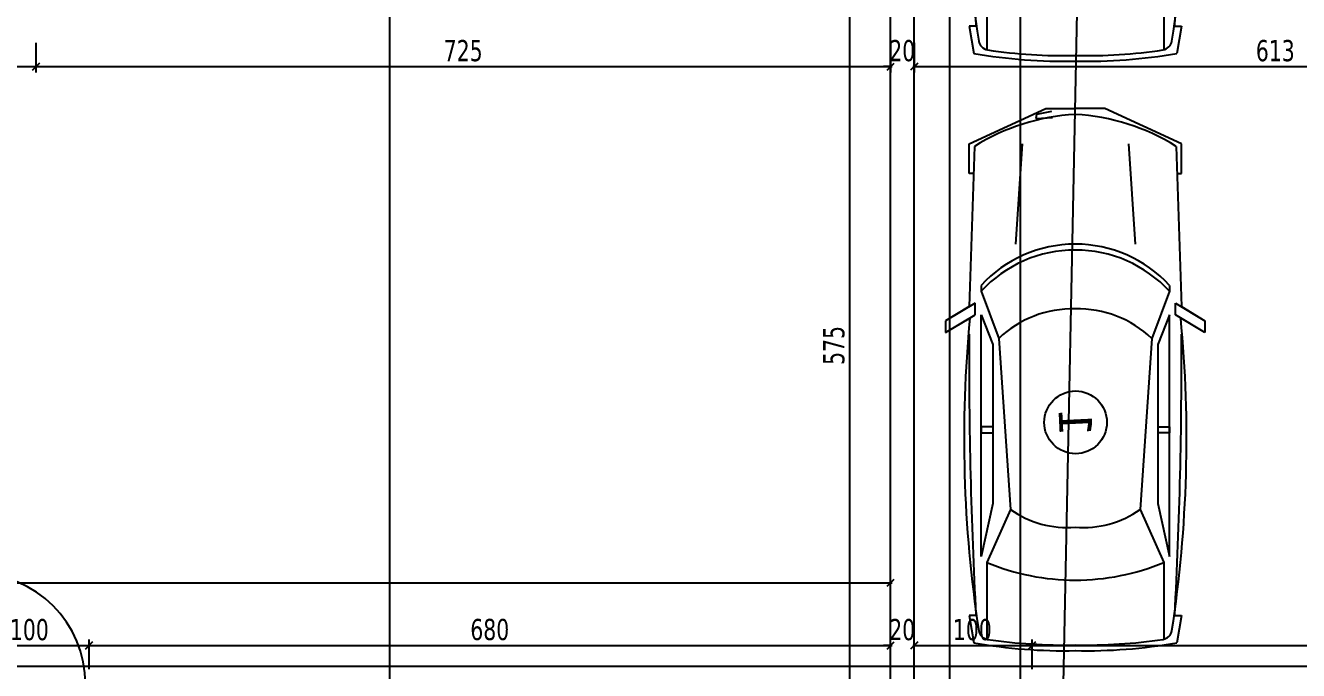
# Model space of a CAD drawing. Header units: millimetres. Extents: x 43168.9 to 43194.6, y -25545.1 to -25543.4.
# Drawn here: x 43170.8491 to 43171.0651, y -25544.4626 to -25544.3532 of the extents above; entities that cross this region are included whole.
import ezdxf
from ezdxf.enums import TextEntityAlignment as Align

# ---------------------------------------------------------------- set-up
doc = ezdxf.new("R2010")
doc.units = ezdxf.units.MM
doc.header["$LTSCALE"] = 200
doc.linetypes.add('DASHDOT', pattern=[1, 0.5, -0.25, 0, -0.25])
doc.linetypes.add('DASHDOT2', pattern=[0.5, 0.25, -0.125, 0, -0.125])
for name, color, linetype in [('aks_sgh', 5, 'DASHDOT2'), ('dograma_sgh', 43, 'Continuous'), ('duv_sgh', 4, 'Continuous'), ('olcuic_sgh', 183, 'Continuous'), ('yapi-yaklasma_sgh', 41, 'DASHDOT')]:
    doc.layers.add(name, color=color, linetype=linetype)
doc.styles.add('dim', font='VERDANA.TTF', dxfattribs={"width": 0.7})
doc.styles.add('text1', font='VERDANA.TTF')

msp = doc.modelspace()

# ---------------------------------------------------------------- linework, layer by layer
at = {"color": 0}
for p, q in [((43171.01222199042, -25544.34427303746), (43171.01222199042, -25544.35729739841)), ((43171.04222249758, -25544.34427303746), (43171.04222249758, -25544.35729739841)), ((43171.0092219397, -25544.3532731896), (43171.00999571077, -25544.35791581601)), ((43171.01022195661, -25544.3532731896), (43171.0092219397, -25544.3532731896)), ((43171.0103637094, -25544.3532731896), (43171.0092219397, -25544.3532731896)), ((43171.04408077861, -25544.3532731896), (43171.04522254829, -25544.3532731896)), ((43171.04422253139, -25544.3532731896), (43171.04522254829, -25544.3532731896)), ((43171.04522254829, -25544.3532731896), (43171.04444877723, -25544.35791581601)), ((43171.00921139561, -25544.37327183719), (43171.02222215947, -25544.36727173576)), ((43171.00921139561, -25544.37327183719), (43171.02222215947, -25544.36727173576)), ((43171.0205855235, -25544.36895073312), (43171.02069314038, -25544.36820001053)), ((43171.0205855235, -25544.36895073312), (43171.02333038439, -25544.36879612337)), ((43171.02069314038, -25544.36820001053), (43171.02325800945, -25544.36769082478)), ((43171.02222215947, -25544.36727173576), (43171.027222244, -25544.36727173576)), ((43171.02222215947, -25544.36727173576), (43171.027222244, -25544.36727173576)), ((43171.03222232853, -25544.36727173576), (43171.027222244, -25544.36727173576)), ((43171.03222232853, -25544.36727173576), (43171.027222244, -25544.36727173576)), ((43171.04523309239, -25544.37327183719), (43171.03222232853, -25544.36727173576)), ((43171.04523309239, -25544.37327183719), (43171.03222232853, -25544.36727173576)), ((43171.00921139561, -25544.37827192172), (43171.00921139561, -25544.37327183719)), ((43171.00921139561, -25544.37827192172), (43171.00921139561, -25544.37327183719)), ((43171.01012498698, -25544.37368907436), (43171.0092219397, -25544.40087230377)), ((43171.01822209185, -25544.37327183719), (43171.01706581192, -25544.39027212458)), ((43171.03622239615, -25544.37327183719), (43171.03737867608, -25544.39027212458)), ((43171.04431950102, -25544.37368907436), (43171.04522254829, -25544.40087230377)), ((43171.04523309239, -25544.37827192172), (43171.04523309239, -25544.37327183719)), ((43171.04523309239, -25544.37827192172), (43171.04523309239, -25544.37327183719)), ((43171.0092219397, -25544.37827192172), (43171.00921139561, -25544.37827192172)), ((43171.00997191367, -25544.37829683641), (43171.00921139561, -25544.37827192172)), ((43171.04447257433, -25544.37829683641), (43171.04523309239, -25544.37827192172)), ((43171.04522254829, -25544.37827192172), (43171.04523309239, -25544.37827192172)), ((43171.01122197352, -25544.39727224291), (43171.01122197352, -25544.39827225982)), ((43171.04322251448, -25544.39727224291), (43171.04322251448, -25544.39827225982)), ((43171.01122197352, -25544.39827225982), (43171.01422202423, -25544.40627239506)), ((43171.04322251448, -25544.39827225982), (43171.04022246377, -25544.40627239506)), ((43171.01022195661, -25544.40027229363), (43171.00522187209, -25544.40327234435)), ((43171.0092219397, -25544.40087230377), (43171.00522187209, -25544.40327234435)), ((43171.01022195661, -25544.40227232744), (43171.01022195661, -25544.40027229363)), ((43171.04422253139, -25544.40227232744), (43171.04422253139, -25544.40027229363)), ((43171.04422253139, -25544.40027229363), (43171.04922261591, -25544.40327234435)), ((43171.04522254829, -25544.40087230377), (43171.04922261591, -25544.40327234435)), ((43171.00522187209, -25544.40527237816), (43171.01022195661, -25544.40227232744)), ((43171.00522187209, -25544.40527237816), (43171.0092219397, -25544.40287233758)), ((43171.00522187209, -25544.40327234435), (43171.00522187209, -25544.40527237816)), ((43171.00522187209, -25544.40327234435), (43171.00522187209, -25544.40527237816)), ((43171.01122197352, -25544.44327302056), (43171.01122197352, -25544.40227232744)), ((43171.01122197352, -25544.40227232744), (43171.01322200733, -25544.40727241197)), ((43171.04322251448, -25544.40227232744), (43171.04122248067, -25544.40727241197)), ((43171.04322251448, -25544.44327302056), (43171.04322251448, -25544.40227232744)), ((43171.04922261591, -25544.40527237816), (43171.04422253139, -25544.40227232744)), ((43171.04922261591, -25544.40527237816), (43171.04522254829, -25544.40287233758)), ((43171.04922261591, -25544.40327234435), (43171.04922261591, -25544.40527237816)), ((43171.04922261591, -25544.40327234435), (43171.04922261591, -25544.40527237816)), ((43171.01322200733, -25544.40727241197), (43171.01322200733, -25544.43427286841)), ((43171.01422202423, -25544.40627239506), (43171.01622205805, -25544.43527288531)), ((43171.04022246377, -25544.40627239506), (43171.03822242996, -25544.43527288531)), ((43171.04122248067, -25544.40727241197), (43171.04122248067, -25544.43427286841)), ((43171.01322200733, -25544.42127264864), (43171.01122197352, -25544.42127264864)), ((43171.01122197352, -25544.42127264864), (43171.01122197352, -25544.42227266554)), ((43171.01122197352, -25544.42227266554), (43171.01322200733, -25544.42227266554)), ((43171.04122248067, -25544.42127264864), (43171.04322251448, -25544.42127264864)), ((43171.04322251448, -25544.42227266554), (43171.04122248067, -25544.42227266554)), ((43171.04322251448, -25544.42127264864), (43171.04322251448, -25544.42227266554)), ((43171.01322200733, -25544.43427286841), (43171.01122197352, -25544.44327302056)), ((43171.01622205805, -25544.43527288531), (43171.01222199042, -25544.44427303746)), ((43171.03822242996, -25544.43527288531), (43171.04222249758, -25544.44427303746)), ((43171.04122248067, -25544.43427286841), (43171.04322251448, -25544.44327302056)), ((43171.01222199042, -25544.44427303746), (43171.01222199042, -25544.45729739841)), ((43171.04222249758, -25544.44427303746), (43171.04222249758, -25544.45729739841)), ((43171.0092219397, -25544.45327318961), (43171.00999571077, -25544.45791581601)), ((43171.01022195661, -25544.45327318961), (43171.0092219397, -25544.45327318961)), ((43171.0103637094, -25544.45327318961), (43171.0092219397, -25544.45327318961)), ((43171.04408077861, -25544.45327318961), (43171.04522254829, -25544.45327318961)), ((43171.04422253139, -25544.45327318961), (43171.04522254829, -25544.45327318961)), ((43171.04522254829, -25544.45327318961), (43171.04444877723, -25544.45791581601))]:
    msp.add_line(p, q, dxfattribs=at)
at = {"color": 0, "linetype": 'ByBlock', "lineweight": -2}
for p, q in [((43170.8502790417, -25544.3607515062), (43170.8514790417, -25544.3595515062)), ((43170.8514790417, -25544.3595515062), (43170.8502790417, -25544.3607515062)), ((43170.9952790417, -25544.3607515062), (43170.99647904171, -25544.3595515062)), ((43170.9952790417, -25544.3607515062), (43170.99647904171, -25544.3595515062)), ((43171.00047904171, -25544.3595515062), (43170.9992790417, -25544.3607515062)), ((43171.00047904171, -25544.3595515062), (43170.9992790417, -25544.3607515062)), ((43170.9952790417, -25544.44831086036), (43170.99647904171, -25544.44711086036)), ((43170.8592790417, -25544.45897005237), (43170.8604790417, -25544.45777005237)), ((43170.8604790417, -25544.45777005237), (43170.8592790417, -25544.45897005237)), ((43170.9952790417, -25544.45897005237), (43170.99647904171, -25544.45777005237)), ((43170.9952790417, -25544.45897005237), (43170.99647904171, -25544.45777005237)), ((43171.00047904171, -25544.45777005237), (43170.9992790417, -25544.45897005237)), ((43171.00047904171, -25544.45777005237), (43170.9992790417, -25544.45897005237)), ((43171.01927904171, -25544.45897005237), (43171.0204790417, -25544.45777005237)), ((43171.0204790417, -25544.45777005237), (43171.01927904171, -25544.45897005237))]:
    msp.add_line(p, q, dxfattribs=at)
msp.add_line((43171.0219585495, -25544.42076030562), (43171.0219585495, -25544.42076030562))
at = {"linetype": 'Continuous'}
msp.add_circle((43171.02727248705, -25544.4205064007), 0.005320000000000346, dxfattribs=at)
at = {"color": 0}
for centre, radius, start, end in [((43171.22273517038, -25544.32329622556), 0.2143856953616721, 174.5157722221091, 188.7238197954231), ((43170.83170931762, -25544.32329622556), 0.2143856953616721, 351.2761802045768, 5.484227777890904), ((43171.7997789762, -25544.31050850932), 0.7905727552520726, 179.6386925190084, 183.1008306676707), ((43170.2546655118, -25544.31050850932), 0.7905727552520726, 356.8991693323292, 0.3613074809916), ((43171.01260889668, -25544.35553947249), 0.0018, 188.7238197954231, 261.5115368966201), ((43171.04183559132, -25544.35553947249), 0.0018, 278.48846310338, 351.2761802045768), ((43171.02543463738, -25544.26960207629), 0.08965309296207911, 260.0838130198713, 271.1549237942075), ((43171.02543463738, -25544.26960207629), 0.08868921503438901, 261.5115368966201, 271.1549237942075), ((43171.02900985062, -25544.26960207629), 0.08965309296207911, 268.8450762057925, 279.9161869801287), ((43171.02900985062, -25544.26960207629), 0.08868921503438901, 268.8450762057925, 278.48846310338), ((43171.02922227781, -25544.40427236125), 0.03605612228057108, 93.17982954175338, 121.9821208195799), ((43171.02522221019, -25544.40427236125), 0.03605612228057108, 58.01787918042012, 86.82017045824662), ((43171.027222244, -25544.41205820716), 0.02178608257773878, 90, 137.2587549555883), ((43171.027222244, -25544.41205820716), 0.02178608257773878, 42.74124504441167, 90), ((43171.027222244, -25544.41305822406), 0.02178608257773878, 90, 137.2587549555883), ((43171.027222244, -25544.41305822406), 0.02178608257773878, 42.74124504441167, 90), ((43171.02672223555, -25544.41937261652), 0.0181072108613248, 88.41764539243664, 133.6573759964856), ((43171.02772225245, -25544.41937261652), 0.0181072108613248, 46.34262400351442, 91.58235460756336), ((43171.22273517038, -25544.42329622556), 0.2143856953616721, 174.5157722221091, 188.7238197954231), ((43170.83170931762, -25544.42329622556), 0.2143856953616721, 351.2761802045768, 5.484227777890904), ((43171.7997789762, -25544.41050850932), 0.7905727552520726, 179.6386925190084, 183.1008306676707), ((43170.2546655118, -25544.41050850932), 0.7905727552520726, 356.8991693323292, 0.3613074809916), ((43171.02572221864, -25544.42210599606), 0.01623637964533992, 234.1888356708188, 275.3009265807162), ((43171.02872226936, -25544.42210599606), 0.01623637964533992, 264.6990734192838, 305.8111643291812), ((43171.027222244, -25544.40827242887), 0.03900065930309958, 247.3801356131465, 270), ((43171.027222244, -25544.40827242887), 0.03900065930309958, 270, 292.6198643868535), ((43171.02543463738, -25544.36960207629), 0.08965309296207911, 260.0838130198713, 271.1549237942075), ((43171.01260889668, -25544.45553947249), 0.0018, 188.7238197954231, 261.5115368966201), ((43171.02543463738, -25544.36960207629), 0.08868921503438901, 261.5115368966201, 271.1549237942075), ((43171.02900985062, -25544.36960207629), 0.08965309296207911, 268.8450762057925, 279.9161869801287), ((43171.02900985062, -25544.36960207629), 0.08868921503438901, 268.8450762057925, 278.48846310338), ((43171.04183559132, -25544.45553947249), 0.0018, 278.48846310338, 351.2761802045768)]:
    msp.add_arc(centre, radius, start, end, dxfattribs=at)
at = {"layer": 'aks_sgh'}
for p, q in [((43170.9108790417, -25543.74091939969), (43170.9108790417, -25544.78991939969)), ((43171.0058790417, -25543.74091939969), (43171.0058790417, -25544.78991939969)), ((43171.0178790417, -25543.74091939969), (43171.0178790417, -25544.78991939969)), ((43171.17087959124, -25544.46191939969), (43170.19487849217, -25544.46191939969))]:
    msp.add_line(p, q, dxfattribs=at)
at = {"layer": 'dograma_sgh', "color": 145}
msp.add_arc((43170.8404790417, -25544.46491939969), 0.01879999999999999, 0, 90, dxfattribs=at)
at = {"layer": 'duv_sgh'}
for p, q in [((43170.99587904171, -25544.46491939969), (43170.99587904171, -25544.34991939969)), ((43170.9998790417, -25544.46491939969), (43170.9998790417, -25544.34991939969))]:
    msp.add_line(p, q, dxfattribs=at)
at = {"layer": 'olcuic_sgh'}
for p, q in [((43170.9889100847, -25544.34966939969), (43170.9889100847, -25544.46516939969)), ((43170.8508790417, -25544.3561515062), (43170.8508790417, -25544.3611515062)), ((43170.8508790417, -25544.3561515062), (43170.8508790417, -25544.3611515062)), ((43170.99587904171, -25544.3561515062), (43170.99587904171, -25544.3611515062)), ((43170.99587904171, -25544.3561515062), (43170.99587904171, -25544.3611515062)), ((43170.9998790417, -25544.3561515062), (43170.9998790417, -25544.3611515062)), ((43170.9998790417, -25544.3561515062), (43170.9998790417, -25544.3611515062)), ((43170.8306290417, -25544.3601515062), (43170.8511290417, -25544.3601515062)), ((43170.85062904171, -25544.3601515062), (43170.9961290417, -25544.3601515062)), ((43170.99587904171, -25544.3601515062), (43170.9946790417, -25544.3601515062)), ((43170.9996290417, -25544.3601515062), (43171.12266441072, -25544.3601515062)), ((43170.9998790417, -25544.3601515062), (43171.00107904171, -25544.3601515062)), ((43170.99587904171, -25544.45171086036), (43170.99587904171, -25544.44671086036)), ((43170.37562904171, -25544.44771086036), (43170.9961290417, -25544.44771086036)), ((43170.8598790417, -25544.46237005237), (43170.8598790417, -25544.45737005237)), ((43170.8598790417, -25544.46237005237), (43170.8598790417, -25544.45737005237)), ((43170.99587904171, -25544.46237005237), (43170.99587904171, -25544.45737005237)), ((43170.99587904171, -25544.46237005237), (43170.99587904171, -25544.45737005237)), ((43170.9998790417, -25544.46237005237), (43170.9998790417, -25544.45737005237)), ((43170.9998790417, -25544.46237005237), (43170.9998790417, -25544.45737005237)), ((43171.01987904171, -25544.46237005237), (43171.01987904171, -25544.45737005237)), ((43171.01987904171, -25544.46237005237), (43171.01987904171, -25544.45737005237)), ((43170.83962904171, -25544.45837005237), (43170.86012904171, -25544.45837005237)), ((43170.8596290417, -25544.45837005237), (43170.9961290417, -25544.45837005237)), ((43170.99587904171, -25544.45837005237), (43170.9946790417, -25544.45837005237)), ((43170.9996290417, -25544.45837005237), (43171.0201290417, -25544.45837005237)), ((43170.9998790417, -25544.45837005237), (43171.00107904171, -25544.45837005237)), ((43171.01962904171, -25544.45837005237), (43171.12033357313, -25544.45837005237))]:
    msp.add_line(p, q, dxfattribs=at)
at = {"layer": 'yapi-yaklasma_sgh'}
msp.add_line((43171.02858227128, -25544.29613097703), (43171.02012530884, -25544.71004852501), dxfattribs=at)

# ---------------------------------------------------------------- texts
at = {"linetype": 'Continuous', "style": 'text1', "text_generation_flag": 4}
msp.add_attdef('1', text='', height=0.005600000000000385, rotation=92.73556609848184, dxfattribs=at).set_placement((43171.02727248705, -25544.4205064007), align=Align.MIDDLE)
at = {"layer": 'olcuic_sgh', "color": 2, "style": 'dim', "width": 0.7}
for s, p in [('725', (43170.92006614715, -25544.35923908176)), ('20', (43170.99565352122, -25544.35923908176)), ('613', (43171.05785583299, -25544.35923908176)), ('100', (43170.84645275561, -25544.45745883679)), ('680', (43170.92457207058, -25544.45744674814)), ('20', (43170.99565352122, -25544.45745762793)), ('100', (43171.00645275561, -25544.45745883679))]:
    msp.add_text(s, height=0.0036, dxfattribs=at).set_placement(p)
msp.add_text('575', height=0.0036, rotation=90, dxfattribs=at).set_placement((43170.98803513507, -25544.41076021903))

doc.saveas('drawing.dxf')
